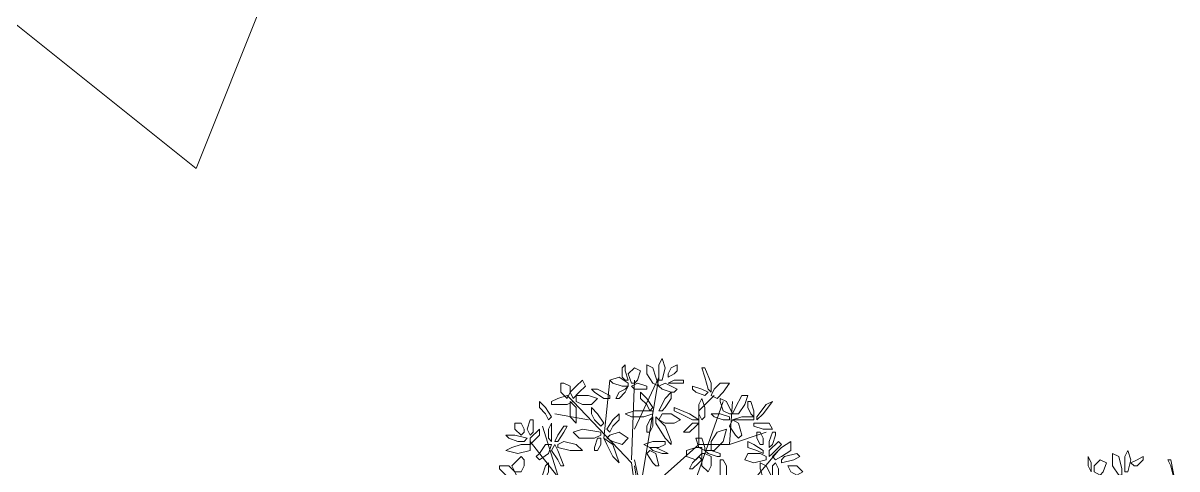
# Model space of a CAD drawing. Header units: millimetres. Extents: x 2576 to 2719, y 1757 to 1977.
# Drawn here: x 2658.24 to 2668.87, y 1820.18 to 1824.29 of the extents above; entities that cross this region are included whole.
import ezdxf

# ---------------------------------------------------------------- set-up
doc = ezdxf.new("R2010")
doc.units = ezdxf.units.MM
doc.layers.add('PDF_0', color=7, linetype='Continuous')
doc.layers.add('PDF_CVL_CUADCON_TIT', color=7, linetype='Continuous')

msp = doc.modelspace()

# ---------------------------------------------------------------- linework, layer by layer
at = {"layer": 'PDF_0', "lineweight": 9}
for points in [[(2663.79, 1820.999), (2663.818, 1820.999), (2663.79, 1821.084), (2663.79, 1821.14), (2663.762, 1821.112), (2663.762, 1821.027)], [(2663.875, 1820.971), (2663.847, 1820.971), (2663.818, 1821.055), (2663.875, 1821.112), (2663.931, 1821.084), (2663.903, 1820.999)], [(2664.101, 1820.942), (2664.044, 1820.971), (2663.988, 1821.055), (2663.988, 1821.14), (2664.044, 1821.112), (2664.072, 1821.027)], [(2664.101, 1821.055), (2664.101, 1821.14), (2664.129, 1821.197), (2664.157, 1821.112), (2664.129, 1820.999), (2664.101, 1820.999)], [(2664.185, 1821.027), (2664.185, 1821.055), (2664.214, 1821.112), (2664.27, 1821.14), (2664.27, 1821.084), (2664.242, 1821.055)], [(2664.524, 1821.027), (2664.553, 1820.914), (2664.581, 1820.886), (2664.581, 1820.971), (2664.524, 1821.112), (2664.496, 1821.112)], [(2663.762, 1820.942), (2663.677, 1820.971), (2663.649, 1820.999), (2663.734, 1821.027), (2663.818, 1820.971), (2663.818, 1820.942)], [(2663.282, 1820.942), (2663.282, 1820.886), (2663.254, 1820.829), (2663.197, 1820.886), (2663.197, 1820.971), (2663.225, 1820.971)], [(2663.395, 1820.999), (2663.423, 1820.942), (2663.366, 1820.886), (2663.31, 1820.829), (2663.282, 1820.886), (2663.338, 1820.942)], [(2663.592, 1820.829), (2663.508, 1820.886), (2663.479, 1820.914), (2663.536, 1820.914), (2663.649, 1820.858), (2663.649, 1820.829)], [(2663.734, 1820.886), (2663.79, 1820.914), (2663.818, 1820.942), (2663.79, 1820.886), (2663.734, 1820.829), (2663.705, 1820.829)], [(2663.931, 1820.914), (2663.875, 1820.914), (2663.847, 1820.942), (2663.903, 1820.971), (2663.988, 1820.942), (2663.988, 1820.914)], [(2664.214, 1820.886), (2664.129, 1820.914), (2664.101, 1820.942), (2664.157, 1820.971), (2664.27, 1820.914), (2664.242, 1820.886)], [(2664.298, 1820.971), (2664.214, 1820.971), (2664.185, 1820.971), (2664.242, 1820.999), (2664.327, 1820.999), (2664.327, 1820.971)], [(2664.44, 1820.886), (2664.524, 1820.858), (2664.553, 1820.886), (2664.496, 1820.914), (2664.411, 1820.942), (2664.411, 1820.914)], [(2664.581, 1820.858), (2664.637, 1820.829), (2664.694, 1820.886), (2664.75, 1820.971), (2664.666, 1820.971), (2664.609, 1820.914)], [(2663.056, 1820.688), (2662.999, 1820.745), (2662.999, 1820.801), (2663.056, 1820.745), (2663.112, 1820.66), (2663.084, 1820.632)], [(2663.169, 1820.829), (2663.254, 1820.858), (2663.31, 1820.801), (2663.254, 1820.773), (2663.112, 1820.773), (2663.112, 1820.801)], [(2663.282, 1820.66), (2663.282, 1820.745), (2663.282, 1820.801), (2663.338, 1820.745), (2663.338, 1820.632), (2663.338, 1820.603)], [(2663.338, 1820.801), (2663.338, 1820.858), (2663.451, 1820.858), (2663.536, 1820.829), (2663.479, 1820.773), (2663.395, 1820.773)], [(2663.988, 1820.773), (2663.931, 1820.829), (2663.931, 1820.886), (2663.988, 1820.829), (2664.044, 1820.745), (2664.016, 1820.716)], [(2664.157, 1820.745), (2664.214, 1820.829), (2664.214, 1820.886), (2664.157, 1820.829), (2664.101, 1820.716), (2664.129, 1820.716)], [(2664.496, 1820.632), (2664.524, 1820.66), (2664.524, 1820.745), (2664.496, 1820.829), (2664.468, 1820.773), (2664.468, 1820.688)], [(2664.694, 1820.716), (2664.666, 1820.801), (2664.666, 1820.829), (2664.722, 1820.801), (2664.778, 1820.688), (2664.75, 1820.688)], [(2664.778, 1820.688), (2664.835, 1820.688), (2664.891, 1820.773), (2664.92, 1820.858), (2664.863, 1820.858), (2664.807, 1820.745)], [(2664.92, 1820.745), (2664.948, 1820.688), (2664.976, 1820.66), (2664.976, 1820.716), (2664.948, 1820.801), (2664.92, 1820.801)], [(2665.089, 1820.773), (2665.146, 1820.801), (2665.061, 1820.688), (2665.004, 1820.632), (2665.004, 1820.66)], [(2663.508, 1820.632), (2663.479, 1820.688), (2663.479, 1820.745), (2663.536, 1820.688), (2663.592, 1820.603), (2663.564, 1820.575)], [(2663.677, 1820.575), (2663.734, 1820.632), (2663.734, 1820.688), (2663.677, 1820.632), (2663.621, 1820.547), (2663.649, 1820.519)], [(2663.96, 1820.66), (2663.847, 1820.66), (2663.79, 1820.688), (2663.875, 1820.716), (2664.044, 1820.716), (2664.044, 1820.688)], [(2664.101, 1820.632), (2664.129, 1820.688), (2664.214, 1820.688), (2664.298, 1820.632), (2664.242, 1820.603), (2664.157, 1820.603)], [(2664.298, 1820.688), (2664.411, 1820.632), (2664.468, 1820.632), (2664.383, 1820.688), (2664.242, 1820.745), (2664.242, 1820.716)], [(2664.694, 1820.632), (2664.609, 1820.66), (2664.581, 1820.688), (2664.666, 1820.688), (2664.75, 1820.66), (2664.75, 1820.632)], [(2662.858, 1820.519), (2662.83, 1820.491), (2662.773, 1820.547), (2662.773, 1820.603), (2662.83, 1820.603), (2662.858, 1820.547)], [(2662.943, 1820.603), (2662.943, 1820.519), (2662.915, 1820.491), (2662.886, 1820.547), (2662.915, 1820.632), (2662.943, 1820.632)], [(2663.084, 1820.462), (2663.112, 1820.434), (2663.112, 1820.547), (2663.112, 1820.603), (2663.084, 1820.547)], [(2663.988, 1820.519), (2664.016, 1820.519), (2664.044, 1820.575), (2664.044, 1820.66), (2664.016, 1820.632), (2663.988, 1820.575)], [(2664.157, 1820.462), (2664.072, 1820.603), (2664.072, 1820.66), (2664.157, 1820.575), (2664.214, 1820.434), (2664.214, 1820.406)], [(2664.383, 1820.519), (2664.327, 1820.519), (2664.411, 1820.603), (2664.468, 1820.603), (2664.44, 1820.575)], [(2664.807, 1820.491), (2664.75, 1820.575), (2664.778, 1820.632), (2664.835, 1820.603), (2664.863, 1820.491), (2664.835, 1820.462)], [(2664.92, 1820.632), (2664.835, 1820.632), (2664.778, 1820.632), (2664.863, 1820.66), (2664.976, 1820.66), (2664.976, 1820.632)], [(2664.976, 1820.603), (2664.976, 1820.575), (2665.061, 1820.547), (2665.146, 1820.547), (2665.117, 1820.603), (2665.033, 1820.603)], [(2662.802, 1820.434), (2662.717, 1820.462), (2662.689, 1820.491), (2662.773, 1820.491), (2662.886, 1820.462), (2662.858, 1820.434)], [(2662.999, 1820.491), (2662.999, 1820.547), (2662.915, 1820.462), (2662.915, 1820.406), (2662.943, 1820.434)], [(2663.169, 1820.491), (2663.225, 1820.575), (2663.254, 1820.575), (2663.225, 1820.519), (2663.169, 1820.434), (2663.141, 1820.434)], [(2663.508, 1820.462), (2663.366, 1820.462), (2663.31, 1820.519), (2663.395, 1820.547), (2663.564, 1820.519), (2663.564, 1820.491)], [(2663.621, 1820.462), (2663.649, 1820.491), (2663.734, 1820.519), (2663.818, 1820.462), (2663.762, 1820.406), (2663.677, 1820.434)], [(2664.581, 1820.349), (2664.609, 1820.349), (2664.694, 1820.434), (2664.722, 1820.547), (2664.637, 1820.519), (2664.581, 1820.434)], [(2665.061, 1820.406), (2665.033, 1820.406), (2665.004, 1820.462), (2665.004, 1820.519), (2665.033, 1820.519), (2665.061, 1820.462)], [(2665.174, 1820.491), (2665.146, 1820.406), (2665.117, 1820.378), (2665.117, 1820.434), (2665.146, 1820.519), (2665.174, 1820.519)], [(2662.915, 1820.406), (2662.915, 1820.349), (2662.802, 1820.321), (2662.689, 1820.349), (2662.745, 1820.378), (2662.83, 1820.406)], [(2662.999, 1820.321), (2663.056, 1820.406), (2663.112, 1820.406), (2663.084, 1820.321), (2662.999, 1820.265), (2662.971, 1820.293)], [(2663.169, 1820.265), (2663.112, 1820.349), (2663.141, 1820.406), (2663.169, 1820.349), (2663.225, 1820.208), (2663.197, 1820.208)], [(2663.169, 1820.406), (2663.169, 1820.378), (2663.282, 1820.349), (2663.395, 1820.349), (2663.338, 1820.406), (2663.225, 1820.434)], [(2663.508, 1820.349), (2663.536, 1820.349), (2663.564, 1820.406), (2663.564, 1820.462), (2663.536, 1820.462), (2663.508, 1820.378)], [(2663.677, 1820.293), (2663.734, 1820.236), (2663.677, 1820.406), (2663.592, 1820.462), (2663.621, 1820.406)], [(2664.101, 1820.378), (2664.016, 1820.378), (2663.96, 1820.406), (2664.044, 1820.434), (2664.157, 1820.434), (2664.157, 1820.406)], [(2664.129, 1820.321), (2664.044, 1820.349), (2664.016, 1820.378), (2664.072, 1820.378), (2664.185, 1820.321), (2664.157, 1820.321)], [(2664.496, 1820.378), (2664.496, 1820.321), (2664.44, 1820.265), (2664.355, 1820.293), (2664.355, 1820.349), (2664.44, 1820.378)], [(2664.496, 1820.462), (2664.44, 1820.462), (2664.468, 1820.378), (2664.524, 1820.349), (2664.524, 1820.378)], [(2665.004, 1820.349), (2664.92, 1820.378), (2664.92, 1820.434), (2664.976, 1820.406), (2665.061, 1820.349), (2665.061, 1820.321)], [(2665.202, 1820.378), (2665.146, 1820.321), (2665.117, 1820.293), (2665.117, 1820.349), (2665.202, 1820.434), (2665.23, 1820.406)], [(2665.174, 1820.265), (2665.146, 1820.293), (2665.23, 1820.378), (2665.315, 1820.434), (2665.315, 1820.349), (2665.23, 1820.293)], [(2662.858, 1820.208), (2662.83, 1820.152), (2662.773, 1820.152), (2662.745, 1820.208), (2662.83, 1820.293), (2662.858, 1820.265)], [(2664.044, 1820.236), (2663.988, 1820.321), (2664.016, 1820.349), (2664.072, 1820.321), (2664.101, 1820.208), (2664.072, 1820.208)], [(2664.496, 1820.265), (2664.468, 1820.293), (2664.411, 1820.236), (2664.383, 1820.18), (2664.411, 1820.18), (2664.468, 1820.236)], [(2664.581, 1820.293), (2664.581, 1820.208), (2664.553, 1820.152), (2664.496, 1820.208), (2664.496, 1820.321), (2664.524, 1820.321)], [(2664.637, 1820.293), (2664.553, 1820.321), (2664.524, 1820.349), (2664.581, 1820.349), (2664.666, 1820.321), (2664.666, 1820.293)], [(2664.722, 1820.208), (2664.722, 1820.067), (2664.722, 1820.01), (2664.666, 1820.095), (2664.666, 1820.265), (2664.694, 1820.265)], [(2665.089, 1820.293), (2665.089, 1820.265), (2664.976, 1820.236), (2664.891, 1820.265), (2664.92, 1820.321), (2665.033, 1820.321)], [(2665.259, 1820.293), (2665.371, 1820.321), (2665.4, 1820.293), (2665.343, 1820.265), (2665.23, 1820.236), (2665.23, 1820.265)], [(2668.082, 1820.152), (2668.082, 1820.18), (2668.082, 1820.236), (2668.054, 1820.293), (2668.054, 1820.265), (2668.054, 1820.208)], [(2668.167, 1820.123), (2668.111, 1820.152), (2668.111, 1820.208), (2668.167, 1820.265), (2668.224, 1820.236), (2668.195, 1820.152)], [(2668.365, 1820.123), (2668.337, 1820.123), (2668.28, 1820.208), (2668.28, 1820.321), (2668.337, 1820.293), (2668.365, 1820.18)], [(2668.393, 1820.208), (2668.393, 1820.293), (2668.421, 1820.349), (2668.45, 1820.265), (2668.421, 1820.152), (2668.393, 1820.152)], [(2668.478, 1820.208), (2668.45, 1820.236), (2668.506, 1820.265), (2668.563, 1820.293), (2668.563, 1820.265), (2668.506, 1820.208)], [(2668.817, 1820.208), (2668.845, 1820.095), (2668.873, 1820.039), (2668.845, 1820.123), (2668.817, 1820.265), (2668.788, 1820.265)], [(2662.717, 1820.208), (2662.773, 1820.152), (2662.802, 1820.095), (2662.717, 1820.095), (2662.632, 1820.18), (2662.632, 1820.208)], [(2663.056, 1820.208), (2663.084, 1820.236), (2663.084, 1820.152), (2663.056, 1820.095), (2663.028, 1820.123)], [(2665.061, 1820.095), (2665.033, 1820.18), (2665.033, 1820.236), (2665.089, 1820.208), (2665.146, 1820.095), (2665.117, 1820.067)], [(2665.146, 1820.123), (2665.146, 1820.208), (2665.174, 1820.236), (2665.202, 1820.18), (2665.202, 1820.067), (2665.174, 1820.067)], [(2665.287, 1820.208), (2665.315, 1820.208), (2665.371, 1820.208), (2665.428, 1820.152), (2665.371, 1820.123), (2665.315, 1820.152)]]:
    msp.add_lwpolyline(points, close=True, dxfattribs=at)
for points in [[(2663.875, 1820.547), (2664.101, 1821.027), (2663.931, 1820.01), (2663.875, 1820.265)], [(2663.592, 1820.462), (2663.649, 1820.999)], [(2663.847, 1820.265), (2663.875, 1820.999)], [(2663.79, 1819.163), (2663.931, 1819.643), (2663.847, 1820.236), (2663.31, 1820.801)], [(2664.355, 1819.841), (2664.694, 1820.801)], [(2664.778, 1820.801), (2664.75, 1820.406), (2664.468, 1820.406), (2664.468, 1820.716), (2664.609, 1820.858)], [(2663.451, 1820.632), (2663.141, 1820.688)], [(2663.169, 1820.123), (2663.028, 1820.575)], [(2664.75, 1820.406), (2665.089, 1820.519)], [(2663.621, 1819.53), (2662.915, 1820.434)], [(2664.468, 1820.406), (2663.96, 1819.954), (2664.016, 1819.7), (2664.666, 1819.982), (2664.072, 1819.643), (2664.383, 1819.135), (2664.581, 1819.079)], [(2664.891, 1819.982), (2665.202, 1820.349)], [(2663.875, 1820.208), (2663.96, 1819.672), (2663.931, 1819.982), (2664.016, 1819.7), (2663.96, 1819.756), (2663.988, 1819.643), (2663.96, 1819.615), (2663.818, 1819.276), (2663.988, 1819.643), (2663.903, 1819.389), (2664.016, 1819.643), (2664.355, 1819.135), (2664.044, 1819.643), (2664.468, 1819.869), (2664.016, 1819.672), (2664.185, 1819.728), (2664.044, 1819.672)]]:
    msp.add_lwpolyline(points, dxfattribs=at)
at = {"layer": 'PDF_CVL_CUADCON_TIT', "lineweight": 9}
msp.add_lwpolyline([(2663.056, 1830.911), (2659.554, 1832.21), (2660.458, 1833.763), (2663.705, 1832.747), (2663.028, 1830.939), (2659.837, 1822.947), (2655.996, 1826.025), (2657.606, 1829.64)], dxfattribs=at)

doc.saveas('drawing.dxf')
